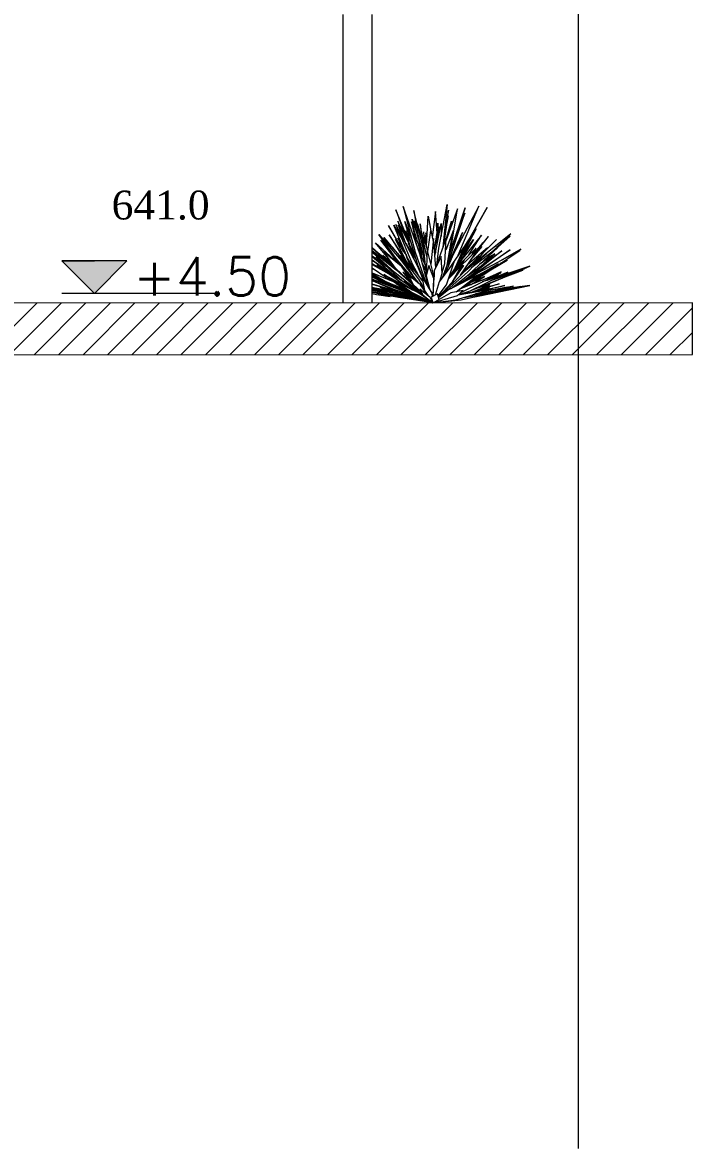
# Model space of a CAD drawing. Header units: metres. Extents: x 476297 to 476657, y 4620828 to 4621206.
# Drawn here: x 476625.88 to 476632.85, y 4621020.27 to 4621031.99 of the extents above; entities that cross this region are included whole.
import ezdxf

# ---------------------------------------------------------------- set-up
doc = ezdxf.new("R2010")
doc.units = ezdxf.units.M
doc.header["$MEASUREMENT"] = 0
for name, color, linetype in [('0_Pen_No__1', 7, 'Continuous'), ('0_Pen_No__250', 7, 'Continuous'), ('New2D Drafting - General_Pen_No__7', 7, 'Continuous'), ('NewInterior - Furniture', 7, 'Continuous'), ('NewNew_piketebi_Pen_No__7', 7, 'Continuous'), ('NewStructural - Bearing', 7, 'Continuous'), ('zoma_Pen_No__1', 7, 'Continuous')]:
    doc.layers.add(name, color=color, linetype=linetype)
doc.styles.add('GENERATED_STYLE_6', font='times.ttf')

msp = doc.modelspace()

# ---------------------------------------------------------------- hatches: boundary and pattern name
at = {"layer": '0_Pen_No__250', "linetype": 'Continuous', "lineweight": 0}
msp.add_hatch(color=142, dxfattribs=at).paths.add_polyline_path([(476626.625, 4621029.166), (476626.963, 4621029.504), (476626.288, 4621029.504)])
at = {"layer": 'New2D Drafting - General_Pen_No__7', "linetype": 'Continuous', "lineweight": 0}
h = msp.add_hatch(dxfattribs=at)
h.set_pattern_fill('MASONRY_BLOCK', style=0, pattern_type=2)
h.set_pattern_definition([(45, (476844.52715, 4621385.79104), (-0.12727922, 0.12727922), [])])
h.paths.add_polyline_path([(476632.85, 4621029.069), (476622.992, 4621029.066), (476612.342, 4621026.413), (476612.342, 4621024.666), (476599.497, 4621024.666), (476599.497, 4621024.127), (476612.881, 4621024.127), (476612.881, 4621025.951), (476622.992, 4621028.527), (476632.85, 4621028.53)])

# ---------------------------------------------------------------- linework, layer by layer
at = {"layer": '0_Pen_No__1', "color": 7, "linetype": 'Continuous', "lineweight": 0, "flags": 128}
for points in [[(476626.625, 4621029.166), (476626.288, 4621029.504), (476626.625, 4621029.504)], [(476626.625, 4621029.166), (476626.963, 4621029.504), (476626.625, 4621029.504)], [(476627.888, 4621029.167), (476626.288, 4621029.166)]]:
    msp.add_lwpolyline(points, dxfattribs=at)
at = {"layer": '0_Pen_No__250', "color": 142, "linetype": 'Continuous', "lineweight": 0, "flags": 128}
msp.add_lwpolyline([(476626.625, 4621029.166), (476626.963, 4621029.504), (476626.288, 4621029.504)], close=True, dxfattribs=at)
at = {"layer": 'New2D Drafting - General_Pen_No__7', "color": 7, "linetype": 'Continuous', "lineweight": 0, "flags": 128}
msp.add_lwpolyline([(476632.85, 4621029.069), (476622.992, 4621029.066), (476612.342, 4621026.413), (476612.342, 4621024.666), (476599.497, 4621024.666), (476599.497, 4621024.127), (476612.881, 4621024.127), (476612.881, 4621025.951), (476622.992, 4621028.527), (476632.85, 4621028.53)], close=True, dxfattribs=at)
at = {"layer": 'NewInterior - Furniture', "color": 7, "linetype": 'Continuous', "lineweight": 0}
for p, q in [((476629.216, 4621029.068), (476629.216, 4621032.068)), ((476629.516, 4621029.068), (476629.516, 4621032.068)), ((476629.889, 4621029.733), (476629.761, 4621030.035)), ((476629.761, 4621030.035), (476629.868, 4621029.749)), ((476630.013, 4621029.579), (476629.839, 4621030.07)), ((476629.839, 4621030.07), (476629.963, 4621029.594)), ((476630.049, 4621029.623), (476629.949, 4621030.028)), ((476629.949, 4621030.028), (476630.018, 4621029.61)), ((476630.177, 4621030.019), (476630.142, 4621029.75)), ((476630.192, 4621029.794), (476630.177, 4621030.019)), ((476630.211, 4621029.639), (476630.298, 4621030.092)), ((476630.298, 4621030.092), (476630.253, 4621029.647)), ((476630.257, 4621029.657), (476630.311, 4621030.033)), ((476630.311, 4621030.033), (476630.272, 4621029.834)), ((476630.405, 4621030.046), (476630.287, 4621029.721)), ((476630.483, 4621030.057), (476630.323, 4621029.595)), ((476630.325, 4621029.583), (476630.483, 4621030.057)), ((476630.335, 4621029.627), (476630.405, 4621030.046)), ((476630.627, 4621030.075), (476630.356, 4621029.565)), ((476630.412, 4621029.565), (476630.627, 4621030.075)), ((476630.713, 4621030.059), (476630.525, 4621029.732)), ((476630.54, 4621029.756), (476630.713, 4621030.059)), ((476629.965, 4621029.558), (476629.783, 4621029.918)), ((476629.783, 4621029.918), (476629.861, 4621029.697)), ((476629.993, 4621029.462), (476629.857, 4621029.915)), ((476629.857, 4621029.915), (476629.925, 4621029.739)), ((476630.02, 4621029.605), (476629.926, 4621029.911)), ((476629.926, 4621029.911), (476629.976, 4621029.683)), ((476629.957, 4621029.81), (476629.934, 4621029.939)), ((476629.934, 4621029.939), (476629.998, 4621029.734)), ((476629.963, 4621029.845), (476629.954, 4621029.922)), ((476629.954, 4621029.922), (476629.979, 4621029.846)), ((476629.984, 4621029.886), (476629.984, 4621029.894)), ((476629.984, 4621029.894), (476630.034, 4621029.74)), ((476630.081, 4621029.661), (476630.1, 4621029.972)), ((476630.1, 4621029.972), (476630.127, 4621029.816)), ((476630.169, 4621029.553), (476630.236, 4621029.895)), ((476630.19, 4621029.837), (476630.199, 4621029.896)), ((476630.199, 4621029.896), (476630.203, 4621029.799)), ((476630.236, 4621029.895), (476630.234, 4621029.759)), ((476630.262, 4621029.669), (476630.307, 4621029.975)), ((476630.287, 4621029.726), (476630.342, 4621029.919)), ((476630.307, 4621029.975), (476630.292, 4621029.899)), ((476630.326, 4621029.534), (476630.481, 4621030)), ((476630.342, 4621029.919), (476630.326, 4621029.828)), ((476630.481, 4621030), (476630.357, 4621029.677)), ((476629.765, 4621029.53), (476629.587, 4621029.779)), ((476629.587, 4621029.779), (476629.822, 4621029.507)), ((476629.847, 4621029.599), (476629.687, 4621029.874)), ((476629.687, 4621029.874), (476629.814, 4621029.647)), ((476629.888, 4621029.525), (476629.741, 4621029.876)), ((476629.741, 4621029.876), (476629.828, 4621029.728)), ((476629.991, 4621029.448), (476629.763, 4621029.884)), ((476629.763, 4621029.884), (476629.937, 4621029.468)), ((476629.82, 4621029.814), (476629.788, 4621029.875)), ((476629.788, 4621029.875), (476629.841, 4621029.735)), ((476629.926, 4621029.687), (476629.865, 4621029.817)), ((476629.865, 4621029.817), (476629.906, 4621029.673)), ((476630.034, 4621029.788), (476630.015, 4621029.889)), ((476630.015, 4621029.889), (476630.055, 4621029.58)), ((476630.085, 4621029.552), (476630.034, 4621029.794)), ((476630.034, 4621029.794), (476630.077, 4621029.356)), ((476630.07, 4621029.722), (476630.052, 4621029.808)), ((476630.052, 4621029.808), (476630.057, 4621029.698)), ((476630.074, 4621029.796), (476630.069, 4621029.702)), ((476630.086, 4621029.745), (476630.074, 4621029.796)), ((476630.094, 4621029.603), (476630.127, 4621029.821)), ((476630.127, 4621029.821), (476630.151, 4621029.707)), ((476630.217, 4621029.858), (476630.165, 4621029.64)), ((476630.167, 4621029.647), (476630.201, 4621029.842)), ((476630.201, 4621029.842), (476630.202, 4621029.797)), ((476630.22, 4621029.811), (476630.217, 4621029.858)), ((476630.36, 4621029.819), (476630.282, 4621029.618)), ((476630.296, 4621029.459), (476630.36, 4621029.819)), ((476630.313, 4621029.484), (476630.458, 4621029.801)), ((476630.599, 4621029.838), (476630.365, 4621029.399)), ((476630.458, 4621029.801), (476630.395, 4621029.639)), ((476630.396, 4621029.458), (476630.558, 4621029.783)), ((476630.558, 4621029.783), (476630.481, 4621029.664)), ((476630.538, 4621029.743), (476630.599, 4621029.838)), ((476630.958, 4621029.788), (476630.538, 4621029.449)), ((476630.761, 4621029.594), (476630.958, 4621029.788)), ((476629.687, 4621029.528), (476629.551, 4621029.693)), ((476629.551, 4621029.693), (476629.776, 4621029.488)), ((476629.798, 4621029.471), (476629.607, 4621029.719)), ((476629.607, 4621029.719), (476629.721, 4621029.592)), ((476629.708, 4621029.61), (476629.622, 4621029.713)), ((476629.622, 4621029.713), (476629.703, 4621029.613)), ((476629.727, 4621029.618), (476629.639, 4621029.75)), ((476629.639, 4621029.75), (476629.798, 4621029.56)), ((476629.863, 4621029.519), (476629.692, 4621029.775)), ((476629.692, 4621029.775), (476629.863, 4621029.497)), ((476629.873, 4621029.5), (476629.76, 4621029.727)), ((476629.76, 4621029.727), (476629.873, 4621029.561)), ((476629.838, 4621029.643), (476629.782, 4621029.743)), ((476629.782, 4621029.743), (476629.856, 4621029.601)), ((476629.816, 4621029.652), (476629.795, 4621029.7)), ((476629.795, 4621029.7), (476629.834, 4621029.644)), ((476629.872, 4621029.676), (476629.868, 4621029.689)), ((476629.868, 4621029.689), (476629.937, 4621029.563)), ((476629.978, 4621029.513), (476629.895, 4621029.687)), ((476629.895, 4621029.687), (476629.949, 4621029.53)), ((476629.995, 4621029.741), (476629.995, 4621029.752)), ((476630.052, 4621029.56), (476629.996, 4621029.773)), ((476629.996, 4621029.773), (476630.033, 4621029.545)), ((476630.058, 4621029.738), (476630.057, 4621029.687)), ((476630.095, 4621029.61), (476630.058, 4621029.738)), ((476630.154, 4621029.739), (476630.127, 4621029.47)), ((476630.178, 4621029.433), (476630.154, 4621029.739)), ((476630.16, 4621029.664), (476630.176, 4621029.589)), ((476630.288, 4621029.74), (476630.195, 4621029.49)), ((476630.274, 4621029.479), (476630.288, 4621029.74)), ((476630.483, 4621029.67), (476630.314, 4621029.421)), ((476630.355, 4621029.686), (476630.338, 4621029.645)), ((476630.374, 4621029.722), (476630.38, 4621029.745)), ((476630.375, 4621029.421), (476630.483, 4621029.67)), ((476630.38, 4621029.745), (476630.377, 4621029.738)), ((476630.415, 4621029.46), (476630.546, 4621029.697)), ((476630.546, 4621029.697), (476630.457, 4621029.572)), ((476630.653, 4621029.771), (476630.46, 4621029.533)), ((476630.57, 4621029.728), (476630.502, 4621029.614)), ((476630.524, 4621029.567), (476630.653, 4621029.771)), ((476630.541, 4621029.686), (476630.57, 4621029.728)), ((476630.726, 4621029.759), (476630.571, 4621029.583)), ((476630.668, 4621029.692), (476630.572, 4621029.583)), ((476630.608, 4621029.61), (476630.726, 4621029.759)), ((476630.615, 4621029.625), (476630.668, 4621029.692)), ((476630.621, 4621029.63), (476630.643, 4621029.66)), ((476630.643, 4621029.66), (476630.639, 4621029.655)), ((476630.812, 4621029.729), (476630.673, 4621029.589)), ((476630.685, 4621029.604), (476630.812, 4621029.729)), ((476630.791, 4621029.618), (476630.954, 4621029.762)), ((476630.954, 4621029.762), (476630.811, 4621029.643)), ((476629.809, 4621029.384), (476629.516, 4621029.643)), ((476629.516, 4621029.638), (476629.676, 4621029.49)), ((476629.516, 4621029.612), (476629.643, 4621029.511)), ((476629.516, 4621029.609), (476629.575, 4621029.562)), ((476629.516, 4621029.608), (476629.765, 4621029.412)), ((476629.752, 4621029.384), (476629.516, 4621029.599)), ((476629.61, 4621029.509), (476629.516, 4621029.594)), ((476629.516, 4621029.559), (476629.63, 4621029.479)), ((476629.535, 4621029.538), (476629.516, 4621029.554)), ((476629.516, 4621029.551), (476629.663, 4621029.449)), ((476629.785, 4621029.321), (476629.516, 4621029.547)), ((476629.835, 4621029.289), (476629.557, 4621029.547)), ((476629.557, 4621029.547), (476629.631, 4621029.494)), ((476629.587, 4621029.58), (476629.578, 4621029.59)), ((476629.578, 4621029.59), (476629.676, 4621029.513)), ((476629.665, 4621029.491), (476629.582, 4621029.568)), ((476629.582, 4621029.568), (476629.901, 4621029.301)), ((476629.752, 4621029.434), (476629.627, 4621029.565)), ((476629.627, 4621029.565), (476629.718, 4621029.486)), ((476629.759, 4621029.428), (476629.634, 4621029.602)), ((476629.634, 4621029.602), (476629.819, 4621029.454)), ((476629.86, 4621029.412), (476629.691, 4621029.618)), ((476629.691, 4621029.618), (476629.858, 4621029.42)), ((476629.724, 4621029.622), (476629.707, 4621029.646)), ((476629.707, 4621029.646), (476629.712, 4621029.64)), ((476629.748, 4621029.62), (476629.731, 4621029.642)), ((476629.731, 4621029.642), (476629.741, 4621029.628)), ((476629.873, 4621029.463), (476629.78, 4621029.586)), ((476629.78, 4621029.586), (476629.88, 4621029.437)), ((476630.001, 4621029.313), (476629.812, 4621029.565)), ((476629.812, 4621029.565), (476629.94, 4621029.349)), ((476629.935, 4621029.415), (476629.828, 4621029.562)), ((476629.828, 4621029.562), (476629.868, 4621029.49)), ((476629.866, 4621029.578), (476629.851, 4621029.599)), ((476629.851, 4621029.599), (476629.858, 4621029.583)), ((476629.938, 4621029.434), (476629.875, 4621029.548)), ((476629.875, 4621029.548), (476629.95, 4621029.418)), ((476629.963, 4621029.594), (476630.074, 4621029.279)), ((476629.993, 4621029.635), (476629.993, 4621029.639)), ((476629.993, 4621029.639), (476630.066, 4621029.467)), ((476630.107, 4621029.225), (476630.013, 4621029.579)), ((476630.031, 4621029.556), (476630.02, 4621029.605)), ((476630.038, 4621029.612), (476630.052, 4621029.568)), ((476630.053, 4621029.593), (476630.052, 4621029.541)), ((476630.052, 4621029.541), (476630.066, 4621029.469)), ((476630.088, 4621029.627), (476630.077, 4621029.342)), ((476630.161, 4621029.336), (476630.088, 4621029.627)), ((476630.233, 4621029.549), (476630.163, 4621029.402)), ((476630.176, 4621029.589), (476630.176, 4621029.589)), ((476630.191, 4621029.46), (476630.211, 4621029.639)), ((476630.245, 4621029.373), (476630.233, 4621029.549)), ((476630.356, 4621029.565), (476630.271, 4621029.362)), ((476630.323, 4621029.578), (476630.303, 4621029.497)), ((476630.31, 4621029.539), (476630.325, 4621029.583)), ((476630.312, 4621029.459), (476630.317, 4621029.553)), ((476630.323, 4621029.595), (476630.316, 4621029.573)), ((476630.318, 4621029.584), (476630.328, 4621029.607)), ((476630.319, 4621029.586), (476630.319, 4621029.588)), ((476630.319, 4621029.588), (476630.319, 4621029.587)), ((476630.597, 4621029.638), (476630.397, 4621029.442)), ((476630.425, 4621029.47), (476630.51, 4621029.624)), ((476630.622, 4621029.632), (476630.429, 4621029.444)), ((476630.437, 4621029.355), (476630.622, 4621029.632)), ((476630.459, 4621029.387), (476630.634, 4621029.556)), ((476630.658, 4621029.544), (476630.47, 4621029.388)), ((476630.634, 4621029.556), (476630.487, 4621029.402)), ((476630.51, 4621029.624), (476630.496, 4621029.605)), ((476630.509, 4621029.387), (476630.658, 4621029.544)), ((476630.716, 4621029.641), (476630.511, 4621029.466)), ((476630.511, 4621029.354), (476630.866, 4621029.608)), ((476630.531, 4621029.371), (476630.824, 4621029.644)), ((476630.866, 4621029.608), (476630.547, 4621029.354)), ((476630.824, 4621029.644), (476630.55, 4621029.431)), ((476630.556, 4621029.567), (476630.597, 4621029.638)), ((476630.557, 4621029.356), (476630.951, 4621029.62)), ((476630.657, 4621029.654), (476630.564, 4621029.544)), ((476630.581, 4621029.593), (476630.565, 4621029.577)), ((476630.575, 4621029.562), (476630.657, 4621029.654)), ((476630.594, 4621029.494), (476630.716, 4621029.641)), ((476630.951, 4621029.62), (476630.595, 4621029.369)), ((476630.705, 4621029.583), (476630.61, 4621029.493)), ((476631.053, 4621029.613), (476630.62, 4621029.379)), ((476630.627, 4621029.512), (476630.705, 4621029.583)), ((476630.792, 4621029.579), (476630.635, 4621029.467)), ((476630.763, 4621029.562), (476630.642, 4621029.474)), ((476630.652, 4621029.455), (476630.792, 4621029.579)), ((476630.657, 4621029.349), (476631.053, 4621029.613)), ((476630.749, 4621029.549), (476630.763, 4621029.562)), ((476631.064, 4621029.628), (476630.803, 4621029.478)), ((476630.973, 4621029.57), (476631.064, 4621029.628)), ((476629.742, 4621029.353), (476629.516, 4621029.512)), ((476629.516, 4621029.512), (476629.707, 4621029.379)), ((476629.605, 4621029.417), (476629.516, 4621029.475)), ((476629.516, 4621029.474), (476629.599, 4621029.421)), ((476629.516, 4621029.466), (476629.69, 4621029.371)), ((476629.66, 4621029.332), (476629.516, 4621029.428)), ((476629.558, 4621029.4), (476629.516, 4621029.427)), ((476629.847, 4621029.282), (476629.565, 4621029.461)), ((476629.565, 4621029.461), (476629.806, 4621029.289)), ((476629.577, 4621029.47), (476629.696, 4621029.396)), ((476629.674, 4621029.391), (476629.581, 4621029.466)), ((476629.651, 4621029.511), (476629.636, 4621029.526)), ((476629.787, 4621029.5), (476629.778, 4621029.513)), ((476629.908, 4621029.325), (476629.787, 4621029.5)), ((476629.852, 4621029.422), (476629.787, 4621029.5)), ((476629.82, 4621029.533), (476629.859, 4621029.487)), ((476629.822, 4621029.507), (476629.992, 4621029.278)), ((476629.881, 4621029.429), (476629.871, 4621029.446)), ((476629.871, 4621029.446), (476629.903, 4621029.411)), ((476629.923, 4621029.44), (476629.882, 4621029.534)), ((476629.882, 4621029.534), (476629.883, 4621029.533)), ((476629.885, 4621029.53), (476629.887, 4621029.527)), ((476629.925, 4621029.437), (476629.89, 4621029.521)), ((476630.043, 4621029.295), (476629.912, 4621029.469)), ((476629.912, 4621029.469), (476629.947, 4621029.384)), ((476629.926, 4621029.435), (476629.925, 4621029.437)), ((476629.931, 4621029.423), (476629.925, 4621029.437)), ((476629.937, 4621029.468), (476629.994, 4621029.36)), ((476629.971, 4621029.488), (476629.989, 4621029.457)), ((476629.99, 4621029.455), (476629.979, 4621029.51)), ((476629.989, 4621029.457), (476630.036, 4621029.341)), ((476630.034, 4621029.345), (476629.991, 4621029.448)), ((476630.049, 4621029.319), (476629.993, 4621029.462)), ((476630.041, 4621029.475), (476630.072, 4621029.409)), ((476630.105, 4621029.457), (476630.08, 4621029.348)), ((476630.157, 4621029.32), (476630.105, 4621029.457)), ((476630.195, 4621029.49), (476630.192, 4621029.462)), ((476630.369, 4621029.495), (476630.215, 4621029.288)), ((476630.245, 4621029.383), (476630.274, 4621029.479)), ((476630.247, 4621029.33), (476630.296, 4621029.459)), ((476630.286, 4621029.433), (476630.266, 4621029.356)), ((476630.291, 4621029.255), (476630.369, 4621029.495)), ((476630.451, 4621029.462), (476630.312, 4621029.32)), ((476630.339, 4621029.525), (476630.313, 4621029.481)), ((476630.314, 4621029.502), (476630.326, 4621029.534)), ((476630.397, 4621029.442), (476630.325, 4621029.335)), ((476630.346, 4621029.356), (476630.474, 4621029.514)), ((476630.349, 4621029.285), (476630.451, 4621029.462)), ((476630.352, 4621029.286), (476630.455, 4621029.465)), ((476630.358, 4621029.297), (476630.472, 4621029.457)), ((476630.38, 4621029.432), (476630.396, 4621029.458)), ((476630.472, 4621029.457), (476630.419, 4621029.402)), ((476630.474, 4621029.514), (476630.42, 4621029.43)), ((476630.455, 4621029.465), (476630.448, 4621029.458)), ((476630.481, 4621029.244), (476630.826, 4621029.466)), ((476630.538, 4621029.449), (476630.503, 4621029.416)), ((476630.515, 4621029.279), (476630.832, 4621029.473)), ((476630.832, 4621029.473), (476630.585, 4621029.332)), ((476630.672, 4621029.495), (476630.697, 4621029.523)), ((476630.697, 4621029.523), (476630.689, 4621029.518)), ((476630.75, 4621029.411), (476630.92, 4621029.514)), ((476631.12, 4621029.433), (476630.762, 4621029.303)), ((476630.826, 4621029.466), (476630.789, 4621029.447)), ((476631.156, 4621029.449), (476630.814, 4621029.337)), ((476630.831, 4621029.465), (476630.876, 4621029.492)), ((476630.92, 4621029.514), (476630.843, 4621029.472)), ((476630.876, 4621029.492), (476630.847, 4621029.476)), ((476630.871, 4621029.337), (476631.12, 4621029.433)), ((476630.971, 4621029.37), (476631.105, 4621029.427)), ((476631.11, 4621029.43), (476631.156, 4621029.449)), ((476629.516, 4621029.381), (476629.734, 4621029.29)), ((476629.653, 4621029.292), (476629.516, 4621029.369)), ((476629.574, 4621029.336), (476629.516, 4621029.362)), ((476629.516, 4621029.36), (476629.617, 4621029.312)), ((476629.516, 4621029.346), (476629.692, 4621029.276)), ((476629.927, 4621029.169), (476629.516, 4621029.34)), ((476629.516, 4621029.339), (476629.886, 4621029.176)), ((476629.673, 4621029.262), (476629.516, 4621029.334)), ((476629.535, 4621029.307), (476629.516, 4621029.316)), ((476629.516, 4621029.313), (476629.745, 4621029.238)), ((476629.516, 4621029.31), (476629.747, 4621029.229)), ((476629.889, 4621029.203), (476629.637, 4621029.363)), ((476629.637, 4621029.363), (476629.902, 4621029.226)), ((476629.828, 4621029.242), (476629.66, 4621029.332)), ((476629.773, 4621029.331), (476629.697, 4621029.383)), ((476629.697, 4621029.383), (476629.774, 4621029.328)), ((476629.707, 4621029.379), (476629.763, 4621029.339)), ((476629.758, 4621029.274), (476629.707, 4621029.307)), ((476629.767, 4621029.335), (476629.742, 4621029.353)), ((476629.861, 4621029.297), (476629.752, 4621029.384)), ((476629.765, 4621029.412), (476630.035, 4621029.17)), ((476629.875, 4621029.323), (476629.809, 4621029.384)), ((476629.911, 4621029.323), (476629.835, 4621029.389)), ((476629.835, 4621029.389), (476629.94, 4621029.259)), ((476629.858, 4621029.42), (476629.945, 4621029.314)), ((476629.936, 4621029.322), (476629.86, 4621029.412)), ((476629.869, 4621029.359), (476629.903, 4621029.333)), ((476629.902, 4621029.301), (476629.877, 4621029.337)), ((476629.891, 4621029.309), (476629.911, 4621029.295)), ((476630.018, 4621029.255), (476629.893, 4621029.357)), ((476629.893, 4621029.357), (476629.941, 4621029.264)), ((476629.94, 4621029.349), (476629.997, 4621029.272)), ((476630.057, 4621029.22), (476630.001, 4621029.313)), ((476630.14, 4621029.17), (476630.033, 4621029.346)), ((476630.033, 4621029.346), (476630.061, 4621029.196)), ((476630.077, 4621029.342), (476630.108, 4621029.223)), ((476630.08, 4621029.348), (476630.112, 4621029.216)), ((476630.08, 4621029.329), (476630.081, 4621029.322)), ((476630.15, 4621029.136), (476630.157, 4621029.32)), ((476630.151, 4621029.136), (476630.161, 4621029.336)), ((476630.163, 4621029.402), (476630.16, 4621029.338)), ((476630.47, 4621029.388), (476630.206, 4621029.126)), ((476630.208, 4621029.121), (476630.509, 4621029.387)), ((476630.22, 4621029.294), (476630.245, 4621029.373)), ((476630.276, 4621029.375), (476630.268, 4621029.363)), ((476630.618, 4621029.358), (476630.311, 4621029.205)), ((476630.314, 4621029.421), (476630.313, 4621029.419)), ((476630.375, 4621029.384), (476630.313, 4621029.323)), ((476630.315, 4621029.328), (476630.375, 4621029.421)), ((476630.365, 4621029.399), (476630.318, 4621029.327)), ((476630.325, 4621029.338), (476630.322, 4621029.331)), ((476630.346, 4621029.365), (476630.329, 4621029.338)), ((476630.339, 4621029.219), (476630.531, 4621029.371)), ((476630.378, 4621029.395), (476630.346, 4621029.365)), ((476630.389, 4621029.182), (476630.618, 4621029.358)), ((476630.547, 4621029.354), (476630.403, 4621029.251)), ((476630.857, 4621029.381), (476630.426, 4621029.21)), ((476630.445, 4621029.179), (476630.857, 4621029.381)), ((476630.472, 4621029.285), (476630.513, 4621029.329)), ((476630.595, 4621029.369), (476630.476, 4621029.289)), ((476630.484, 4621029.172), (476631.012, 4621029.383)), ((476630.62, 4621029.379), (476630.495, 4621029.296)), ((476630.592, 4621029.385), (476630.497, 4621029.312)), ((476630.521, 4621029.33), (476630.557, 4621029.356)), ((476630.684, 4621029.343), (476630.528, 4621029.274)), ((476630.536, 4621029.193), (476630.841, 4621029.342)), ((476630.538, 4621029.255), (476630.684, 4621029.343)), ((476630.609, 4621029.322), (476630.541, 4621029.28)), ((476630.593, 4621029.417), (476630.561, 4621029.398)), ((476630.562, 4621029.365), (476630.592, 4621029.385)), ((476630.562, 4621029.297), (476630.657, 4621029.349)), ((476630.583, 4621029.406), (476630.593, 4621029.417)), ((476630.644, 4621029.336), (476630.608, 4621029.322)), ((476630.61, 4621029.31), (476630.644, 4621029.336)), ((476630.742, 4621029.422), (476630.611, 4621029.352)), ((476630.665, 4621029.352), (476630.626, 4621029.329)), ((476630.637, 4621029.338), (476630.665, 4621029.352)), ((476630.661, 4621029.304), (476630.858, 4621029.392)), ((476630.841, 4621029.342), (476630.662, 4621029.286)), ((476630.703, 4621029.254), (476630.875, 4621029.328)), ((476630.826, 4621029.342), (476630.708, 4621029.3)), ((476630.858, 4621029.392), (476630.717, 4621029.326)), ((476630.718, 4621029.303), (476630.831, 4621029.363)), ((476630.753, 4621029.317), (476630.727, 4621029.308)), ((476630.754, 4621029.413), (476630.731, 4621029.398)), ((476630.735, 4621029.31), (476630.928, 4621029.386)), ((476630.747, 4621029.409), (476630.754, 4621029.413)), ((476631.012, 4621029.383), (476630.748, 4621029.296)), ((476630.786, 4621029.324), (476630.826, 4621029.342)), ((476630.831, 4621029.363), (476630.79, 4621029.348)), ((476630.928, 4621029.386), (476630.802, 4621029.334)), ((476630.855, 4621029.32), (476631.084, 4621029.409)), ((476631.084, 4621029.409), (476630.987, 4621029.376)), ((476630.998, 4621029.38), (476631.028, 4621029.392)), ((476631.028, 4621029.392), (476631, 4621029.382)), ((476631.001, 4621029.381), (476631.011, 4621029.385)), ((476631.03, 4621029.393), (476631.008, 4621029.386)), ((476631.023, 4621029.39), (476631.03, 4621029.393)), ((476629.755, 4621029.203), (476629.516, 4621029.297)), ((476629.869, 4621029.151), (476629.516, 4621029.263)), ((476629.516, 4621029.263), (476629.807, 4621029.177)), ((476629.516, 4621029.232), (476629.762, 4621029.177)), ((476629.594, 4621029.206), (476629.516, 4621029.228)), ((476629.516, 4621029.224), (476629.694, 4621029.183)), ((476629.75, 4621029.162), (476629.516, 4621029.221)), ((476629.516, 4621029.205), (476629.662, 4621029.184)), ((476629.516, 4621029.2), (476629.87, 4621029.129)), ((476629.912, 4621029.115), (476629.516, 4621029.199)), ((476629.551, 4621029.2), (476629.517, 4621029.209)), ((476629.517, 4621029.209), (476629.617, 4621029.19)), ((476629.708, 4621029.207), (476629.518, 4621029.264)), ((476629.518, 4621029.264), (476629.571, 4621029.247)), ((476629.553, 4621029.283), (476629.526, 4621029.293)), ((476629.528, 4621029.229), (476629.74, 4621029.192)), ((476629.602, 4621029.193), (476629.532, 4621029.217)), ((476629.785, 4621029.184), (476629.55, 4621029.284)), ((476629.653, 4621029.209), (476629.601, 4621029.231)), ((476629.601, 4621029.231), (476629.643, 4621029.223)), ((476629.652, 4621029.207), (476629.615, 4621029.219)), ((476629.615, 4621029.219), (476629.684, 4621029.202)), ((476629.695, 4621029.265), (476629.624, 4621029.302)), ((476629.624, 4621029.302), (476629.905, 4621029.194)), ((476629.642, 4621029.245), (476629.641, 4621029.245)), ((476629.642, 4621029.245), (476629.642, 4621029.245)), ((476629.676, 4621029.216), (476629.739, 4621029.203)), ((476629.729, 4621029.205), (476629.688, 4621029.224)), ((476629.688, 4621029.224), (476629.695, 4621029.222)), ((476629.692, 4621029.276), (476629.694, 4621029.275)), ((476629.747, 4621029.229), (476630.148, 4621029.068)), ((476630.148, 4621029.068), (476629.755, 4621029.203)), ((476629.848, 4621029.226), (476629.758, 4621029.274)), ((476629.852, 4621029.223), (476629.767, 4621029.265)), ((476629.767, 4621029.265), (476629.872, 4621029.207)), ((476629.806, 4621029.289), (476629.94, 4621029.202)), ((476629.992, 4621029.177), (476629.806, 4621029.267)), ((476629.806, 4621029.267), (476629.926, 4621029.18)), ((476629.882, 4621029.203), (476629.818, 4621029.247)), ((476629.821, 4621029.213), (476629.862, 4621029.199)), ((476630.148, 4621029.068), (476629.847, 4621029.282)), ((476630.016, 4621029.182), (476629.854, 4621029.302)), ((476629.854, 4621029.302), (476629.969, 4621029.202)), ((476629.862, 4621029.199), (476630.148, 4621029.068)), ((476629.909, 4621029.192), (476629.889, 4621029.203)), ((476629.901, 4621029.301), (476629.923, 4621029.28)), ((476629.902, 4621029.226), (476629.936, 4621029.204)), ((476629.94, 4621029.259), (476630.033, 4621029.174)), ((476629.941, 4621029.264), (476630.03, 4621029.18)), ((476629.969, 4621029.202), (476630.148, 4621029.068)), ((476629.992, 4621029.279), (476629.994, 4621029.274)), ((476630.121, 4621029.123), (476630.014, 4621029.209)), ((476630.014, 4621029.209), (476630.045, 4621029.15)), ((476630.095, 4621029.144), (476630.018, 4621029.255)), ((476630.061, 4621029.196), (476630.098, 4621029.142)), ((476630.215, 4621029.288), (476630.172, 4621029.147)), ((476630.203, 4621029.14), (476630.291, 4621029.255)), ((476630.205, 4621029.13), (476630.352, 4621029.286)), ((476630.205, 4621029.13), (476630.349, 4621029.285)), ((476630.205, 4621029.13), (476630.343, 4621029.276)), ((476630.311, 4621029.205), (476630.208, 4621029.119)), ((476630.325, 4621029.244), (476630.328, 4621029.26)), ((476630.36, 4621029.283), (476630.326, 4621029.249)), ((476630.462, 4621029.195), (476630.335, 4621029.173)), ((476630.343, 4621029.276), (476630.346, 4621029.28)), ((476630.371, 4621029.29), (476630.36, 4621029.283)), ((476630.388, 4621029.1), (476630.735, 4621029.203)), ((476630.405, 4621029.143), (476630.462, 4621029.195)), ((476630.735, 4621029.203), (476630.41, 4621029.148)), ((476630.419, 4621029.155), (476630.536, 4621029.193)), ((476630.441, 4621029.101), (476630.903, 4621029.202)), ((476630.535, 4621029.271), (476630.447, 4621029.219)), ((476630.447, 4621029.226), (476630.481, 4621029.244)), ((476630.487, 4621029.248), (476630.535, 4621029.271)), ((476630.764, 4621029.217), (476630.501, 4621029.169)), ((476630.852, 4621029.198), (476630.543, 4621029.145)), ((476630.544, 4621029.177), (476630.741, 4621029.255)), ((476630.556, 4621029.139), (476630.852, 4621029.198)), ((476630.65, 4621029.299), (476630.558, 4621029.267)), ((476630.838, 4621029.267), (476630.57, 4621029.182)), ((476630.6, 4621029.187), (476630.737, 4621029.229)), ((476630.741, 4621029.255), (476630.608, 4621029.221)), ((476630.619, 4621029.137), (476631.157, 4621029.25)), ((476630.871, 4621029.204), (476630.624, 4621029.17)), ((476630.625, 4621029.228), (476630.703, 4621029.254)), ((476630.644, 4621029.216), (476630.838, 4621029.267)), ((476630.737, 4621029.229), (476630.669, 4621029.214)), ((476630.684, 4621029.194), (476630.764, 4621029.217)), ((476630.926, 4621029.23), (476630.697, 4621029.191)), ((476630.898, 4621029.249), (476630.727, 4621029.207)), ((476630.756, 4621029.216), (476630.898, 4621029.249)), ((476630.77, 4621029.19), (476630.926, 4621029.23)), ((476630.782, 4621029.175), (476630.947, 4621029.21)), ((476630.954, 4621029.22), (476630.796, 4621029.197)), ((476630.903, 4621029.202), (476630.798, 4621029.187)), ((476630.805, 4621029.188), (476630.814, 4621029.191)), ((476630.947, 4621029.21), (476630.814, 4621029.191)), ((476630.829, 4621029.194), (476630.871, 4621029.204)), ((476630.83, 4621029.205), (476630.987, 4621029.241)), ((476630.997, 4621029.221), (476630.841, 4621029.197)), ((476631.059, 4621029.239), (476630.852, 4621029.2)), ((476630.861, 4621029.203), (476631.059, 4621029.239)), ((476630.987, 4621029.241), (476630.899, 4621029.225)), ((476630.93, 4621029.207), (476630.997, 4621029.221)), ((476631.157, 4621029.25), (476630.971, 4621029.223)), ((476629.516, 4621029.185), (476629.789, 4621029.14)), ((476629.806, 4621029.125), (476629.516, 4621029.183)), ((476629.789, 4621029.125), (476629.516, 4621029.177)), ((476629.561, 4621029.151), (476629.516, 4621029.162)), ((476629.702, 4621029.132), (476629.561, 4621029.151)), ((476629.621, 4621029.153), (476629.567, 4621029.167)), ((476629.604, 4621029.17), (476629.64, 4621029.165)), ((476629.757, 4621029.131), (476629.621, 4621029.153)), ((476629.64, 4621029.165), (476629.654, 4621029.162)), ((476629.662, 4621029.184), (476629.684, 4621029.179)), ((476629.694, 4621029.183), (476630.148, 4621029.068)), ((476630.148, 4621029.068), (476629.75, 4621029.162)), ((476629.762, 4621029.177), (476629.923, 4621029.132)), ((476629.783, 4621029.184), (476629.784, 4621029.184)), ((476629.789, 4621029.14), (476629.865, 4621029.125)), ((476630.148, 4621029.068), (476629.789, 4621029.125)), ((476630.148, 4621029.068), (476629.806, 4621029.125)), ((476629.807, 4621029.177), (476630.148, 4621029.068)), ((476630.148, 4621029.068), (476629.869, 4621029.151)), ((476629.87, 4621029.129), (476630.148, 4621029.068)), ((476629.886, 4621029.176), (476630.148, 4621029.068)), ((476630.148, 4621029.068), (476629.912, 4621029.115)), ((476629.926, 4621029.18), (476630.148, 4621029.068)), ((476630.148, 4621029.068), (476629.927, 4621029.169)), ((476629.982, 4621029.114), (476629.971, 4621029.121)), ((476630.148, 4621029.068), (476629.982, 4621029.114)), ((476630.148, 4621029.068), (476629.992, 4621029.177)), ((476630.039, 4621029.162), (476630.016, 4621029.182)), ((476630.045, 4621029.15), (476630.148, 4621029.068)), ((476630.148, 4621029.068), (476630.121, 4621029.123)), ((476630.198, 4621029.161), (476630.132, 4621029.126)), ((476630.132, 4621029.126), (476630.148, 4621029.068)), ((476630.143, 4621029.132), (476630.14, 4621029.17)), ((476630.148, 4621029.068), (476630.405, 4621029.143)), ((476630.148, 4621029.068), (476630.213, 4621029.102)), ((476630.148, 4621029.068), (476630.441, 4621029.101)), ((476630.148, 4621029.068), (476630.388, 4621029.1)), ((476630.213, 4621029.102), (476630.198, 4621029.161)), ((476630.335, 4621029.173), (476630.212, 4621029.104)), ((476630.238, 4621029.158), (476630.241, 4621029.168)), ((476630.412, 4621029.15), (476630.484, 4621029.172)), ((476630.501, 4621029.169), (476630.448, 4621029.154)), ((476630.474, 4621029.125), (476630.556, 4621029.139)), ((476630.585, 4621029.132), (476630.619, 4621029.137)), ((476630.755, 4621029.182), (476630.589, 4621029.159)), ((476630.783, 4621029.189), (476630.595, 4621029.161)), ((476630.745, 4621029.18), (476630.783, 4621029.189))]:
    msp.add_line(p, q, dxfattribs=at)
at = {"layer": 'NewStructural - Bearing', "color": 1, "linetype": 'Continuous', "lineweight": 0}
msp.add_line((476631.661, 4621046.997), (476631.661, 4621020.265), dxfattribs=at)
at = {"layer": 'NewStructural - Bearing', "color": 7, "linetype": 'Continuous', "lineweight": 0}
for p, q in [((476629.934, 4621029.132), (476629.897, 4621029.132)), ((476630.211, 4621029.132), (476630.207, 4621029.132))]:
    msp.add_line(p, q, dxfattribs=at)

# ---------------------------------------------------------------- texts
at = {"layer": 'NewNew_piketebi_Pen_No__7', "color": 1, "linetype": 'Continuous', "lineweight": 0, "insert": (476626.805, 4621030.083), "char_height": 0.3, "attachment_point": 4, "style": 'GENERATED_STYLE_6'}
msp.add_mtext('\\A1;{\\pql;\\fTimes New Roman|b0|i0|c0|p18;6\\fTimes New Roman|b0|i0|c0|p18;41\\fTimes New Roman|b0|i0|c0|p18;.\\fTimes New Roman|b0|i0|c0|p18;0}', dxfattribs=at)
at = {"layer": 'zoma_Pen_No__1', "color": 142, "linetype": 'Continuous', "lineweight": 0, "insert": (476627.028, 4621029.143), "char_height": 0.4, "attachment_point": 7, "rotation": 0.014}
msp.add_mtext('\\A1;{\\pql;\\Ftxt.shx;+\\Ftxt.shx;4\\Ftxt.shx;.\\Ftxt.shx;5\\Ftxt.shx;0}', dxfattribs=at)

doc.saveas('drawing.dxf')
